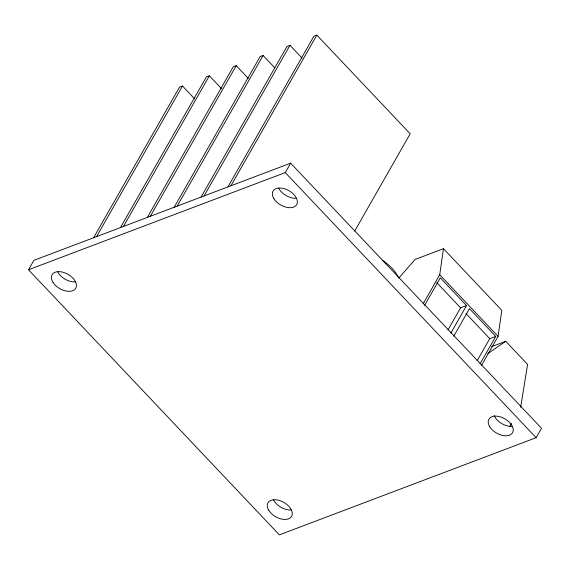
<?xml version="1.0" encoding="UTF-8"?>
<svg xmlns="http://www.w3.org/2000/svg" width="570" height="570" viewBox="0 0 570 570"><rect width="100%" height="100%" fill="white"/><g stroke="black" fill="none" stroke-linecap="round" stroke-linejoin="round"><path stroke-width="0.85" d="M423.147 303.796L439.734 274.712L443.453 248.698L415.088 259.435L398.758 278.139M481.486 365.448L498.073 336.364L501.792 310.351L443.453 248.698M520.652 407.358L527.613 364.415L505.74 341.302L491.639 346.638M28.5 269.767L33.872 260.355L290.643 163.17L541.5 428.262L536.128 437.682L279.357 534.867L28.5 269.767L285.271 172.582L290.643 163.17M93.587 237.754L179.507 87.117L182.493 85.992L194.648 98.831M96.572 236.621L182.493 85.992M120.455 227.58L206.376 76.95L209.361 75.817L221.595 88.742M123.441 226.454L209.361 75.817M147.331 217.412L233.251 66.776L236.237 65.65L248.385 78.489M150.316 216.279L236.237 65.65M174.199 207.238L260.12 56.608L263.105 55.475L274.726 67.759M177.185 206.112L263.105 55.475M201.067 197.07L286.988 46.434L289.98 45.308L302.129 58.147M204.06 195.938L289.98 45.308M227.943 186.903L313.863 36.266L316.849 35.133L410.193 133.779L354.675 231.107M230.928 185.77L316.849 35.133M424.629 305.299L440.304 277.825L466.552 305.563L450.877 333.044M447.956 329.959L460.581 307.821L466.552 305.563M453.798 336.129L469.466 308.648L495.722 336.393L480.047 363.867M477.126 360.789L489.751 338.651L495.722 336.393M509.737 426.495L511.49 423.432M487.713 353.692L505.74 341.302M439.734 274.712L498.073 336.364M436.77 282.663L460.581 307.821M465.939 313.486L489.751 338.651M285.271 172.582L536.128 437.682M296.364 198.253A13.623 8.258 29.7 0 1 278.609 188.036M512.216 426.36A13.623 8.258 29.7 0 1 494.176 415.494M291.277 509.986A13.623 8.258 29.7 0 1 273.514 499.769M75.418 281.879A13.623 8.258 29.7 0 1 57.663 271.662M382.548 260.533A31.792 19.266 29.7 0 1 398.174 277.048M489.794 426.845A13.623 8.258 29.7 0 0 511.482 434.019A13.623 8.258 29.7 0 0 500.859 417.026A13.623 8.258 29.7 0 0 489.794 426.845M273.942 198.738A13.623 8.258 29.7 0 0 295.631 205.912A13.623 8.258 29.7 0 0 285.007 188.919A13.623 8.258 29.7 0 0 273.942 198.738M268.855 510.471A13.623 8.258 29.7 0 0 290.543 517.645A13.623 8.258 29.7 0 0 279.913 500.652A13.623 8.258 29.7 0 0 268.855 510.471M52.996 282.364A13.623 8.258 29.7 0 0 74.684 289.539A13.623 8.258 29.7 0 0 64.061 272.546A13.623 8.258 29.7 0 0 52.996 282.364"/></g></svg>
